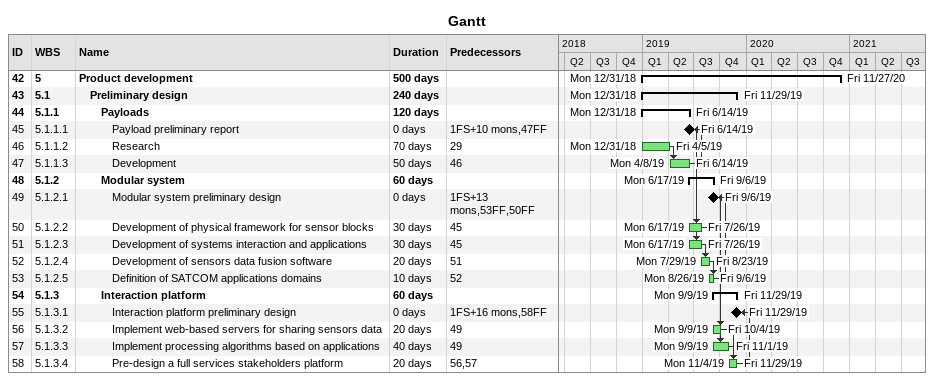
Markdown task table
Gantt

| ID | WBS | Task | Duration | Start | Finish | Predecessors |
|---|---|---|---|---|---|---|
| 42 | 5 | **Product development** | 500d | 2018-12-31 | 2020-11-27 |  |
| 43 | 5.1 | **Preliminary design** | 240d | 2018-12-31 | 2019-11-29 |  |
| 44 | 5.1.1 | **Payloads** | 120d | 2018-12-31 | 2019-06-14 |  |
| 45 | 5.1.1.1 | Payload preliminary report | 0d | 2019-06-14 | 2019-06-14 | 1FS+10mo, 47FF |
| 46 | 5.1.1.2 | Research | 70d | 2018-12-31 | 2019-04-05 | 29 |
| 47 | 5.1.1.3 | Development | 50d | 2019-04-08 | 2019-06-14 | 46 |
| 48 | 5.1.2 | **Modular system** | 60d | 2019-06-17 | 2019-09-06 |  |
| 49 | 5.1.2.1 | Modular system preliminary design | 0d | 2019-09-06 | 2019-09-06 | 1FS+13mo, 53FF, 50FF |
| 50 | 5.1.2.2 | Development of physical framework for sensor blocks | 30d | 2019-06-17 | 2019-07-26 | 45 |
| 51 | 5.1.2.3 | Development of systems interaction and applications | 30d | 2019-06-17 | 2019-07-26 | 45 |
| 52 | 5.1.2.4 | Development of sensors data fusion software | 20d | 2019-07-29 | 2019-08-23 | 51 |
| 53 | 5.1.2.5 | Definition of SATCOM applications domains | 10d | 2019-08-26 | 2019-09-06 | 52 |
| 54 | 5.1.3 | **Interaction platform** | 60d | 2019-09-09 | 2019-11-29 |  |
| 55 | 5.1.3.1 | Interaction platform preliminary design | 0d | 2019-11-29 | 2019-11-29 | 1FS+16mo, 58FF |
| 56 | 5.1.3.2 | Implement web-based servers for sharing sensors data | 20d | 2019-09-09 | 2019-10-04 | 49 |
| 57 | 5.1.3.3 | Implement processing algorithms based on applications | 40d | 2019-09-09 | 2019-11-01 | 49 |
| 58 | 5.1.3.4 | Pre-design a full services stakeholders platform | 20d | 2019-11-04 | 2019-11-29 | 56, 57 |
